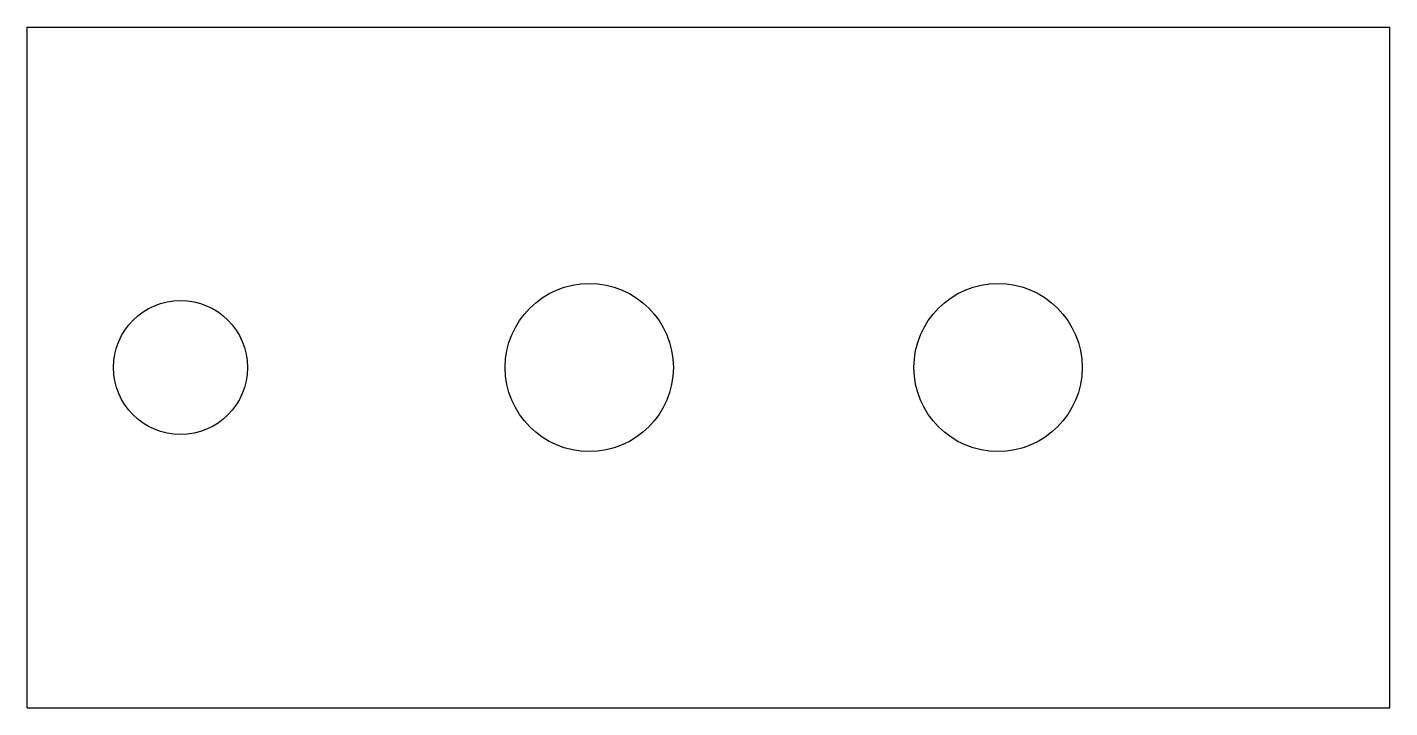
# Model space of a CAD drawing. Header units: millimetres. Extents: x 0 to 80, y 0 to 40.
import ezdxf

# ---------------------------------------------------------------- set-up
doc = ezdxf.new("R2010")
doc.units = ezdxf.units.MM

msp = doc.modelspace()

# ---------------------------------------------------------------- linework, layer by layer
at = {"color": 7, "linetype": 'Continuous', "lineweight": 25}
for p, q in [((0, 40), (80, 40)), ((0, 0), (0, 40)), ((80, 0), (80, 40)), ((0, 0), (80, 0))]:
    msp.add_line(p, q, dxfattribs=at)
for centre, radius in [((33, 20), 4.937), ((57, 20), 4.937), ((9, 20), 3.936)]:
    msp.add_circle(centre, radius, dxfattribs=at)

doc.saveas('drawing.dxf')
